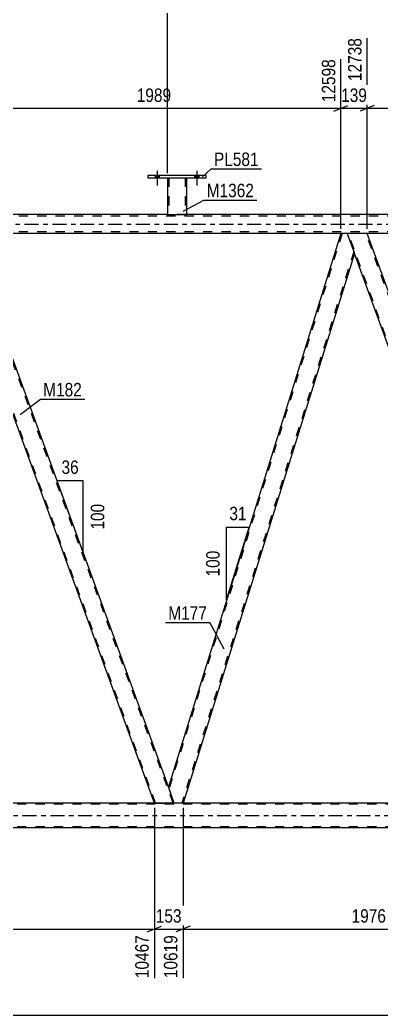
# Model space of a CAD drawing. Header units: millimetres. Extents: x -78 to 763, y -436 to 158.
# Drawn here: x 426.7 to 503.5, y -168.4 to 43.4 of the extents above; entities that cross this region are included whole.
import ezdxf

# ---------------------------------------------------------------- set-up
doc = ezdxf.new("R2010")
doc.units = ezdxf.units.MM
doc.linetypes.add('DXK_LINE_DOT2', pattern=[3.9198, 1.9599, -1.9599])
doc.linetypes.add('DXK_LINE_DOT3', pattern=[5.9187, 2.979, -0.9799, 0.9799, -0.9799])
doc.styles.add('Arial Narrow', font='ARIALN.TTF', dxfattribs={"height": 0.2})

# ---------------------------------------------------------------- blocks, each defined once
blk = doc.blocks.new('Bolt-814184979-3470 - 3452')
at = {"linetype": 'Continuous'}
for points in [[(455.47, 9.84), (456.35, 9.84), (456.35, 10.32), (455.47, 10.32)], [(463.87, 9.84), (464.75, 9.84), (464.75, 10.32), (463.87, 10.32)]]:
    blk.add_hatch(color=1, dxfattribs=at).paths.add_polyline_path(points)
at = {"color": 1, "linetype": 'Continuous'}
for p, q in [((455.91, 11.32), (455.91, 8.2)), ((464.31, 11.32), (464.31, 8.2)), ((455.47, 10.32), (455.47, 9.84)), ((456.35, 10.32), (456.35, 9.84)), ((463.87, 10.32), (463.87, 9.84)), ((464.75, 10.32), (464.75, 9.84))]:
    blk.add_line(p, q, dxfattribs=at)
blk = doc.blocks.new('Part-814184979-3587 - 3452')
at = {"color": 2, "linetype": 'Continuous'}
for p, q in [((453.91, 10.32), (453.91, 9.84)), ((466.31, 10.32), (453.91, 10.32)), ((453.91, 9.84), (466.31, 9.84)), ((466.31, 9.84), (466.31, 10.32))]:
    blk.add_line(p, q, dxfattribs=at)
blk = doc.blocks.new('Bolt-814184979-3471 - 3452')
at = {"linetype": 'Continuous'}
for points in [[(455.47, 9.84), (456.35, 9.84), (456.35, 10.32), (455.47, 10.32)], [(463.87, 9.84), (464.75, 9.84), (464.75, 10.32), (463.87, 10.32)]]:
    blk.add_hatch(color=1, dxfattribs=at).paths.add_polyline_path(points)
at = {"color": 1, "linetype": 'Continuous'}
for p, q in [((455.91, 11.32), (455.91, 8.2)), ((464.31, 11.32), (464.31, 8.2)), ((455.47, 10.32), (455.47, 9.84)), ((456.35, 10.32), (456.35, 9.84)), ((463.87, 10.32), (463.87, 9.84)), ((464.75, 10.32), (464.75, 9.84))]:
    blk.add_line(p, q, dxfattribs=at)
blk = doc.blocks.new('Part-814184979-3592 - 3452')
at = {"color": 2, "linetype": 'Continuous'}
for p, q in [((458.11, 9.84), (458.11, 2)), ((462.11, 9.84), (462.11, 2)), ((458.11, 2), (462.11, 2))]:
    blk.add_line(p, q, dxfattribs=at)
at = {"color": 7, "linetype": 'DXK_LINE_DOT2'}
for p, q in [((458.11, 9.84), (462.11, 9.84)), ((458.11, 9.84), (458.11, 9.84)), ((458.11, 9.84), (458.11, 9.84)), ((458.35, 9.84), (458.35, 2)), ((461.87, 9.84), (461.87, 2)), ((462.11, 9.84), (462.11, 9.84)), ((462.11, 9.84), (462.11, 9.84)), ((461.81, 2), (461.85, 2)), ((461.81, 2), (461.85, 2)), ((461.85, 2), (461.87, 2)), ((461.85, 2), (461.87, 2))]:
    blk.add_line(p, q, dxfattribs=at)
blk = doc.blocks.new('Part-814184979-3668 - 3452')
at = {"color": 2, "linetype": 'Continuous'}
for p, q in [((500.57, -2), (496.31, -2)), ((542.94, -118.4), (500.57, -2)), ((538.68, -118.4), (497.86, -6.25))]:
    blk.add_line(p, q, dxfattribs=at)
at = {"color": 7, "linetype": 'DXK_LINE_DOT2'}
for p, q in [((496.31, -2), (497.86, -6.25)), ((540.69, -123.22), (496.57, -2)), ((544.43, -123.22), (500.31, -2)), ((540.43, -123.22), (538.68, -118.4)), ((544.69, -123.22), (542.94, -118.4)), ((544.69, -123.22), (540.43, -123.22))]:
    blk.add_line(p, q, dxfattribs=at)
blk = doc.blocks.new('Part-814184979-3698 - 3452')
at = {"color": 2, "linetype": 'Continuous'}
for p, q in [((494.99, -2), (458.29, -119.75)), ((496.31, -2), (494.99, -2)), ((496.31, -2), (497.86, -6.25)), ((497.86, -6.25), (461.4, -123.22)), ((459.55, -123.22), (458.29, -119.75))]:
    blk.add_line(p, q, dxfattribs=at)
at = {"color": 7, "linetype": 'DXK_LINE_DOT2'}
for p, q in [((495.24, -2), (458.43, -120.12)), ((497.72, -5.88), (461.15, -123.22)), ((461.4, -123.22), (459.55, -123.22))]:
    blk.add_line(p, q, dxfattribs=at)
blk = doc.blocks.new('Part-814184979-3723 - 3452')
at = {"color": 7, "linetype": 'DXK_LINE_DOT2'}
for p, q in [((651.49, -123.46), (36.63, -123.46)), ((651.49, -128.26), (36.63, -128.26))]:
    blk.add_line(p, q, dxfattribs=at)
at = {"color": 2, "linetype": 'Continuous'}
for p, q in [((535.97, -123.22), (380.9, -123.22)), ((535.97, -128.5), (380.9, -128.5))]:
    blk.add_line(p, q, dxfattribs=at)
at = {"color": 7, "linetype": 'DXK_LINE_DOT3'}
blk.add_line((36.63, -125.86), (651.49, -125.86), dxfattribs=at)
blk = doc.blocks.new('Part-814184979-3752 - 3452')
at = {"color": 7, "linetype": 'DXK_LINE_DOT2'}
for p, q in [((640.09, 1.68), (25.23, 1.68)), ((462.11, 2), (458.11, 2)), ((640.09, -1.68), (25.23, -1.68)), ((500.57, -2), (494.99, -2))]:
    blk.add_line(p, q, dxfattribs=at)
at = {"color": 7, "linetype": 'DXK_LINE_DOT3'}
blk.add_line((25.23, 0), (640.09, 0), dxfattribs=at)
at = {"color": 2, "linetype": 'Continuous'}
for p, q in [((458.11, 2), (411.03, 2)), ((509.19, 2), (462.11, 2)), ((494.99, -2), (415.43, -2)), ((580.13, -2), (500.57, -2))]:
    blk.add_line(p, q, dxfattribs=at)
blk = doc.blocks.new('Part-814184979-3763 - 3452')
at = {"color": 2, "linetype": 'Continuous'}
for p, q in [((415.43, -2), (411.18, -2)), ((458.29, -119.75), (415.43, -2)), ((455.3, -123.22), (412.72, -6.25))]:
    blk.add_line(p, q, dxfattribs=at)
at = {"color": 7, "linetype": 'DXK_LINE_DOT2'}
for p, q in [((411.18, -2), (412.72, -6.25)), ((455.55, -123.22), (411.43, -2)), ((459.3, -123.22), (415.18, -2)), ((459.55, -123.22), (458.29, -119.75)), ((455.3, -123.22), (459.55, -123.22))]:
    blk.add_line(p, q, dxfattribs=at)
blk = doc.blocks.new('StraightDimension-814184979-4271 - 3452')
at = {"color": 7, "linetype": 'Continuous'}
for p, q in [((500.57, -1), (500.57, 39.58)), ((580.13, -1), (580.13, 35.08)), ((502.07, 25.23), (499.07, 24.03)), ((500.57, 24.63), (580.13, 24.63)), ((578.63, 24.03), (581.63, 25.23))]:
    blk.add_line(p, q, dxfattribs=at)
at = {"color": 0, "linetype": 'Continuous'}
blk.add_wipeout([(579.53, 35.68), (575.33, 35.68), (575.33, 25.33), (579.53, 25.33)], dxfattribs=at)
at = {"color": 0}
blk.add_wipeout([(544.6, 25.38), (544.6, 29.58), (536.09, 29.58), (536.09, 25.38)], dxfattribs=at)
at = {"color": 3, "linetype": 'Continuous', "style": 'Arial Narrow'}
blk.add_text('14727', height=2.863, rotation=90.0002, dxfattribs=at).set_placement((578.93, 25.93))
at = {"color": 3, "style": 'Arial Narrow'}
blk.add_text('1989', height=2.863, dxfattribs=at).set_placement((536.69, 25.98))
blk = doc.blocks.new('AngleDimension-814184979-5023 - 3452')
at = {"color": 7, "linetype": 'Continuous'}
for p, q in [((470.68, -64.53), (475.5, -64.53)), ((470.68, -79.99), (475.5, -64.53)), ((470.68, -79.99), (470.68, -64.53)), ((473.05, -72.39), (475.5, -64.53))]:
    blk.add_line(p, q, dxfattribs=at)
at = {"color": 0}
for points in [[(475.52, -63.63), (475.52, -59.43), (470.66, -59.43), (470.66, -63.63)], [(469.78, -68.92), (465.58, -68.92), (465.58, -75.6), (469.78, -75.6)]]:
    blk.add_wipeout(points, dxfattribs=at)
at = {"color": 3, "style": 'Arial Narrow'}
blk.add_text('31', height=2.863, dxfattribs=at).set_placement((471.26, -63.03))
blk.add_text('100', height=2.863, rotation=90.0002, dxfattribs=at).set_placement((469.18, -75))
blk = doc.blocks.new('StraightDimension-814184979-4674 - 3452')
at = {"color": 7, "linetype": 'Continuous'}
for p, q in [((461.4, -124.22), (461.4, -160.48)), ((540.43, -124.22), (540.43, -160.48)), ((462.9, -149.43), (459.9, -150.63)), ((461.4, -150.03), (540.43, -150.03)), ((538.93, -150.63), (541.93, -149.43))]:
    blk.add_line(p, q, dxfattribs=at)
at = {"color": 0}
blk.add_wipeout([(505.17, -149.28), (505.17, -145.08), (496.66, -145.08), (496.66, -149.28)], dxfattribs=at)
at = {"color": 0, "linetype": 'Continuous'}
blk.add_wipeout([(539.83, -150.73), (535.63, -150.73), (535.63, -161.08), (539.83, -161.08)], dxfattribs=at)
at = {"color": 3, "style": 'Arial Narrow'}
blk.add_text('1976', height=2.863, dxfattribs=at).set_placement((497.26, -148.68))
at = {"color": 3, "linetype": 'Continuous', "style": 'Arial Narrow'}
blk.add_text('12595', height=2.863, rotation=90.0002, dxfattribs=at).set_placement((539.23, -160.48))
blk = doc.blocks.new('AngleDimension-814184979-5009 - 3452')
at = {"color": 7, "linetype": 'Continuous'}
for p, q in [((437.19, -61.78), (434.61, -54.68)), ((440.15, -54.68), (434.61, -54.68)), ((440.15, -69.9), (434.61, -54.68)), ((440.15, -69.9), (440.15, -54.68))]:
    blk.add_line(p, q, dxfattribs=at)
at = {"color": 0}
for points in [[(439.81, -53.78), (439.81, -49.58), (434.95, -49.58), (434.95, -53.78)], [(445.25, -58.95), (441.05, -58.95), (441.05, -65.63), (445.25, -65.63)]]:
    blk.add_wipeout(points, dxfattribs=at)
at = {"color": 3, "style": 'Arial Narrow'}
blk.add_text('36', height=2.863, dxfattribs=at).set_placement((435.55, -53.18))
blk.add_text('100', height=2.863, rotation=90.0002, dxfattribs=at).set_placement((444.65, -65.03))
blk = doc.blocks.new('StraightDimension-814184979-4540 - 3452')
at = {"color": 7, "linetype": 'Continuous'}
blk.add_line((-0.64, -168.35), (662.35, -168.35), dxfattribs=at)
blk = doc.blocks.new('StraightDimension-814184979-11883 - 3452')
at = {"color": 7, "linetype": 'Continuous'}
for p, q in [((458.11, 10.84), (458.11, 56.21)), ((509.19, 10.84), (509.19, 56.21)), ((459.61, 46.37), (456.61, 45.17)), ((458.11, 45.77), (509.19, 45.77)), ((507.69, 45.17), (510.69, 46.37))]:
    blk.add_line(p, q, dxfattribs=at)
at = {"color": 0, "linetype": 'Continuous'}
blk.add_wipeout([(508.59, 56.81), (504.39, 56.81), (504.39, 46.47), (508.59, 46.47)], dxfattribs=at)
at = {"color": 0}
blk.add_wipeout([(487.91, 46.52), (487.91, 50.72), (479.39, 50.72), (479.39, 46.52)], dxfattribs=at)
at = {"color": 3, "linetype": 'Continuous', "style": 'Arial Narrow'}
blk.add_text('12953', height=2.863, rotation=90.0002, dxfattribs=at).set_placement((507.99, 47.07))
at = {"color": 3, "style": 'Arial Narrow'}
blk.add_text('1277', height=2.863, dxfattribs=at).set_placement((479.99, 47.12))
blk = doc.blocks.new('StraightDimension-814184979-4295 - 3452')
at = {"color": 7, "linetype": 'Continuous'}
for p, q in [((500.57, -1), (500.57, 39.58)), ((494.99, -1), (494.99, 35.08)), ((493.49, 24.03), (496.49, 25.23)), ((494.99, 24.63), (500.57, 24.63)), ((502.07, 25.23), (499.07, 24.03))]:
    blk.add_line(p, q, dxfattribs=at)
at = {"color": 0}
blk.add_wipeout([(501.12, 25.38), (501.12, 29.58), (494.44, 29.58), (494.44, 25.38)], dxfattribs=at)
at = {"color": 0, "linetype": 'Continuous'}
blk.add_wipeout([(499.97, 40.18), (495.77, 40.18), (495.77, 29.83), (499.97, 29.83)], dxfattribs=at)
at = {"color": 3, "linetype": 'Continuous', "style": 'Arial Narrow'}
blk.add_text('12738', height=2.863, rotation=90.0002, dxfattribs=at).set_placement((499.37, 30.43))
at = {"color": 3, "style": 'Arial Narrow'}
blk.add_text('139', height=2.863, dxfattribs=at).set_placement((495.04, 25.98))
blk = doc.blocks.new('StraightDimension-814184979-4319 - 3452')
at = {"color": 7, "linetype": 'Continuous'}
for p, q in [((415.43, -1), (415.43, 39.58)), ((494.99, -1), (494.99, 35.08)), ((416.93, 25.23), (413.93, 24.03)), ((415.43, 24.63), (494.99, 24.63)), ((493.49, 24.03), (496.49, 25.23))]:
    blk.add_line(p, q, dxfattribs=at)
at = {"color": 0, "linetype": 'Continuous'}
blk.add_wipeout([(494.39, 35.68), (490.19, 35.68), (490.19, 25.33), (494.39, 25.33)], dxfattribs=at)
at = {"color": 0}
blk.add_wipeout([(459.47, 25.38), (459.47, 29.58), (450.96, 29.58), (450.96, 25.38)], dxfattribs=at)
at = {"color": 3, "linetype": 'Continuous', "style": 'Arial Narrow'}
blk.add_text('12598', height=2.863, rotation=90.0002, dxfattribs=at).set_placement((493.79, 25.93))
at = {"color": 3, "style": 'Arial Narrow'}
blk.add_text('1989', height=2.863, dxfattribs=at).set_placement((451.56, 25.98))
blk = doc.blocks.new('StraightDimension-814184979-4698 - 3452')
at = {"color": 7, "linetype": 'Continuous'}
for p, q in [((455.3, -124.22), (455.3, -160.48)), ((461.4, -124.22), (461.4, -160.48)), ((453.8, -150.63), (456.8, -149.43)), ((455.3, -150.03), (461.4, -150.03)), ((462.9, -149.43), (459.9, -150.63))]:
    blk.add_line(p, q, dxfattribs=at)
at = {"color": 0}
blk.add_wipeout([(461.69, -149.28), (461.69, -145.08), (455.01, -145.08), (455.01, -149.28)], dxfattribs=at)
at = {"color": 0, "linetype": 'Continuous'}
blk.add_wipeout([(460.8, -150.73), (456.6, -150.73), (456.6, -161.08), (460.8, -161.08)], dxfattribs=at)
at = {"color": 3, "style": 'Arial Narrow'}
blk.add_text('153', height=2.863, dxfattribs=at).set_placement((455.61, -148.68))
at = {"color": 3, "linetype": 'Continuous', "style": 'Arial Narrow'}
blk.add_text('10619', height=2.863, rotation=90.0002, dxfattribs=at).set_placement((460.2, -160.48))
blk = doc.blocks.new('StraightDimension-814184979-4722 - 3452')
at = {"color": 7, "linetype": 'Continuous'}
for p, q in [((376.26, -124.22), (376.26, -158.65)), ((455.3, -124.22), (455.3, -160.48)), ((377.76, -149.43), (374.76, -150.63)), ((376.26, -150.03), (455.3, -150.03)), ((453.8, -150.63), (456.8, -149.43))]:
    blk.add_line(p, q, dxfattribs=at)
at = {"color": 0}
blk.add_wipeout([(420.04, -149.28), (420.04, -145.08), (411.52, -145.08), (411.52, -149.28)], dxfattribs=at)
at = {"color": 0, "linetype": 'Continuous'}
blk.add_wipeout([(454.7, -150.73), (450.5, -150.73), (450.5, -161.08), (454.7, -161.08)], dxfattribs=at)
at = {"color": 3, "style": 'Arial Narrow'}
blk.add_text('1976', height=2.863, dxfattribs=at).set_placement((412.12, -148.68))
at = {"color": 3, "linetype": 'Continuous', "style": 'Arial Narrow'}
blk.add_text('10467', height=2.863, rotation=90.0002, dxfattribs=at).set_placement((454.1, -160.48))
blk = doc.blocks.new('StraightDimension-814184979-11884 - 3452')
at = {"color": 7, "linetype": 'Continuous'}
for p, q in [((407.03, 10.84), (407.03, 56.21)), ((458.11, 10.84), (458.11, 56.21)), ((408.53, 46.37), (405.53, 45.17)), ((407.03, 45.77), (458.11, 45.77)), ((456.61, 45.17), (459.61, 46.37))]:
    blk.add_line(p, q, dxfattribs=at)
at = {"color": 0, "linetype": 'Continuous'}
blk.add_wipeout([(457.51, 56.81), (453.31, 56.81), (453.31, 46.47), (457.51, 46.47)], dxfattribs=at)
at = {"color": 0}
blk.add_wipeout([(436.83, 46.52), (436.83, 50.72), (428.31, 50.72), (428.31, 46.52)], dxfattribs=at)
at = {"color": 3, "linetype": 'Continuous', "style": 'Arial Narrow'}
blk.add_text('11676', height=2.863, rotation=90.0002, dxfattribs=at).set_placement((456.91, 47.07))
at = {"color": 3, "style": 'Arial Narrow'}
blk.add_text('1277', height=2.863, dxfattribs=at).set_placement((428.91, 47.12))
blk = doc.blocks.new('Mark-814184979-3583 - 3452')
at = {"color": 0}
blk.add_wipeout([(477.48, 12.35), (477.48, 15.35), (467.98, 15.35), (467.98, 12.35)], dxfattribs=at)
blk.add_wipeout([(477.48, 12.35), (477.48, 15.35), (467.98, 15.35), (467.98, 12.35)], dxfattribs=at)
at = {"color": 30, "linetype": 'Continuous'}
for p, q in [((465.52, 10.04), (467.38, 11.75)), ((467.38, 11.75), (478.08, 11.75))]:
    blk.add_line(p, q, dxfattribs=at)
at = {"color": 3, "style": 'Arial Narrow'}
blk.add_text('PL581', height=2.863, dxfattribs=at).set_placement((467.98, 12.35))
blk = doc.blocks.new('Mark-814184979-3588 - 3452')
at = {"color": 0}
blk.add_wipeout([(476.49, 5.71), (476.49, 8.71), (466.44, 8.71), (466.44, 5.71)], dxfattribs=at)
blk.add_wipeout([(476.49, 5.71), (476.49, 8.71), (466.44, 8.71), (466.44, 5.71)], dxfattribs=at)
at = {"color": 30, "linetype": 'Continuous'}
for p, q in [((461.44, 2.76), (465.84, 5.11)), ((465.84, 5.11), (477.09, 5.11))]:
    blk.add_line(p, q, dxfattribs=at)
at = {"color": 3, "style": 'Arial Narrow'}
blk.add_text('M1362', height=2.863, dxfattribs=at).set_placement((466.44, 5.71))
blk = doc.blocks.new('Mark-814184979-3694 - 3452')
at = {"color": 0}
blk.add_wipeout([(466.49, -84.23), (466.49, -81.23), (458.26, -81.23), (458.26, -84.23)], dxfattribs=at)
blk.add_wipeout([(466.49, -84.23), (466.49, -81.23), (458.26, -81.23), (458.26, -84.23)], dxfattribs=at)
at = {"color": 30, "linetype": 'Continuous'}
for p in [(457.66, -84.83), (470.16, -90.5)]:
    blk.add_line(p, (467.09, -84.83), dxfattribs=at)
at = {"color": 3, "style": 'Arial Narrow'}
blk.add_text('M177', height=2.863, dxfattribs=at).set_placement((458.26, -84.23))
blk = doc.blocks.new('Mark-814184979-3759 - 3452')
at = {"color": 0}
blk.add_wipeout([(439.88, -36.68), (439.88, -33.68), (431.66, -33.68), (431.66, -36.68)], dxfattribs=at)
blk.add_wipeout([(439.88, -36.68), (439.88, -33.68), (431.66, -33.68), (431.66, -36.68)], dxfattribs=at)
at = {"color": 30, "linetype": 'Continuous'}
for p, q in [((426.73, -40.55), (431.06, -37.28)), ((431.06, -37.28), (440.48, -37.28))]:
    blk.add_line(p, q, dxfattribs=at)
at = {"color": 3, "style": 'Arial Narrow'}
blk.add_text('M182', height=2.863, dxfattribs=at).set_placement((431.66, -36.68))

msp = doc.modelspace()

# ---------------------------------------------------------------- block references
for name in ['Bolt-814184979-3470 - 3452', 'Bolt-814184979-3471 - 3452', 'Part-814184979-3587 - 3452', 'Part-814184979-3592 - 3452', 'Part-814184979-3752 - 3452', 'Part-814184979-3763 - 3452', 'Part-814184979-3698 - 3452', 'Part-814184979-3668 - 3452', 'Part-814184979-3723 - 3452']:
    msp.add_blockref(name, (0, 0))

# ---------------------------------------------------------------- next in the draw order: block references
for name in ['StraightDimension-814184979-4271 - 3452', 'AngleDimension-814184979-5009 - 3452', 'AngleDimension-814184979-5023 - 3452', 'StraightDimension-814184979-4674 - 3452']:
    msp.add_blockref(name, (0, 0))

# ---------------------------------------------------------------- next in the draw order: block references
for name in ['StraightDimension-814184979-11883 - 3452', 'StraightDimension-814184979-4540 - 3452']:
    msp.add_blockref(name, (0, 0))

# ---------------------------------------------------------------- next in the draw order: block references
for name in ['StraightDimension-814184979-4295 - 3452', 'Mark-814184979-3759 - 3452', 'Mark-814184979-3694 - 3452', 'StraightDimension-814184979-4698 - 3452']:
    msp.add_blockref(name, (0, 0))

# ---------------------------------------------------------------- next in the draw order: block references
for name in ['StraightDimension-814184979-4319 - 3452', 'StraightDimension-814184979-4722 - 3452']:
    msp.add_blockref(name, (0, 0))

# ---------------------------------------------------------------- next in the draw order: block references
for name in ['StraightDimension-814184979-11884 - 3452', 'Mark-814184979-3583 - 3452', 'Mark-814184979-3588 - 3452']:
    msp.add_blockref(name, (0, 0))

doc.saveas('drawing.dxf')
